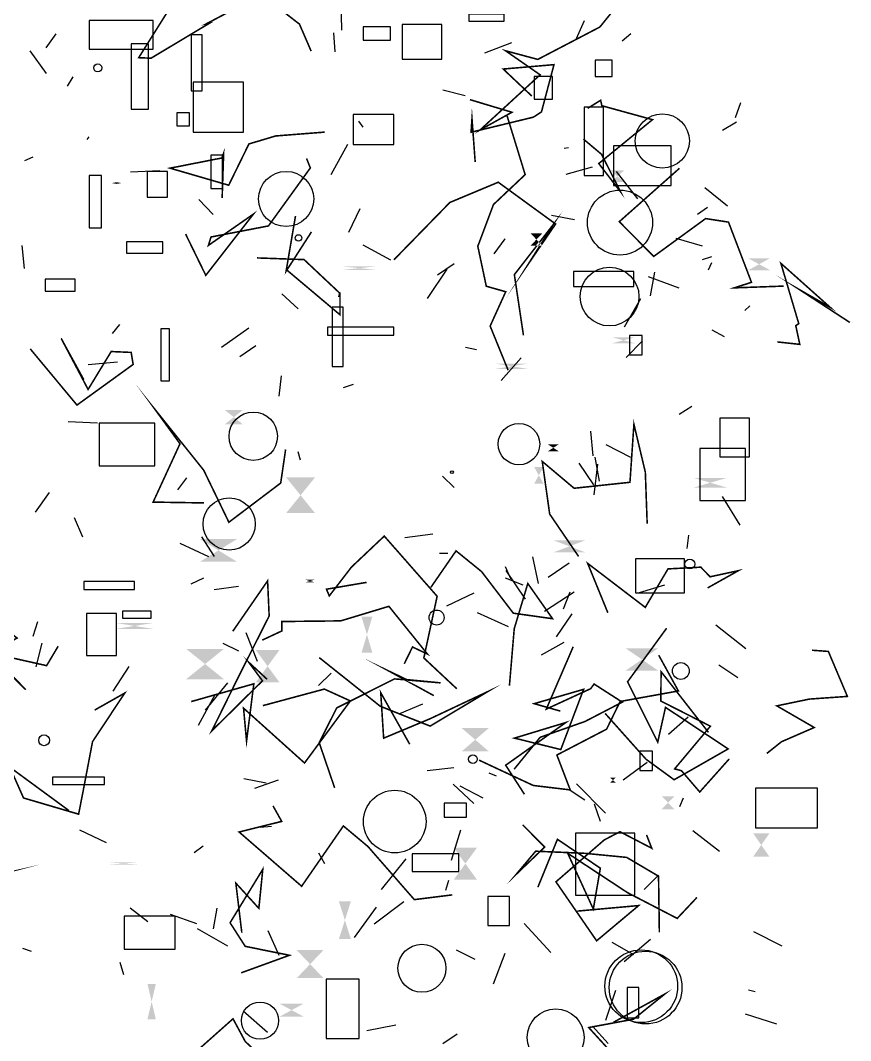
# Model space of a CAD drawing. Extents: x 39652472 to 39653357, y 39457781 to 39458681.
# Drawn here: x 39653091.6 to 39653356.1, y 39458087.5 to 39458412.7 of the extents above; entities that cross this region are included whole.
import ezdxf

# ---------------------------------------------------------------- set-up
doc = ezdxf.new("R2010")
doc.units = 0
doc.layers.get('0').update_dxf_attribs({"linetype": 'CONTINUOUS'})

msp = doc.modelspace()

# ---------------------------------------------------------------- linework, layer by layer
for p, q in [((39653194.0147, 39458409.6012), (39653193.7899, 39458419.2153)), ((39653271.2202, 39458412.6487), (39653268.6289, 39458406.8541)), ((39653099.8483, 39458404.0386), (39653102.9919, 39458408.4347)), ((39653191.3305, 39458408.8211), (39653191.7296, 39458402.7248)), ((39653283.3255, 39458406.1956), (39653286.0295, 39458408.595)), ((39653239.5787, 39458402.4113), (39653248.1981, 39458405.6809)), ((39653099.9497, 39458395.8323), (39653094.7136, 39458403.0043)), ((39653106.6399, 39458391.7621), (39653108.4364, 39458394.7558)), ((39653226.1921, 39458390.6621), (39653233.3033, 39458388.776)), ((39653321.0198, 39458386.4969), (39653319.3076, 39458381.7043)), ((39653200.8452, 39458378.7282), (39653199.4235, 39458380.645)), ((39653319.6952, 39458380.2762), (39653315.2537, 39458377.6352)), ((39653113.4324, 39458375.5816), (39653112.7416, 39458374.7366)), ((39653195.8483, 39458373.1832), (39653190.4551, 39458363.536)), ((39653264.8419, 39458372.0289), (39653266.2629, 39458372.24)), ((39653095.5568, 39458369.1595), (39653092.8812, 39458367.9876)), ((39653273.7309, 39458365.9542), (39653265.4001, 39458363.5732)), ((39653136.0671, 39458364.7757), (39653126.6662, 39458364.4131)), ((39653281.4328, 39458364.6117), (39653288.1948, 39458355.8899)), ((39653316.8351, 39458353.5634), (39653309.6877, 39458359.384)), ((39653148.4007, 39458355.6476), (39653153.0372, 39458350.864)), ((39653199.722, 39458352.6498), (39653196.0999, 39458345.0995)), ((39653310.5385, 39458353.1468), (39653307.365, 39458350.8879)), ((39653260.8172, 39458350.6949), (39653268.1733, 39458349.2276)), ((39653242.5311, 39458338.3305), (39653246.0768, 39458343.1111)), ((39653308.9279, 39458340.7732), (39653300.4683, 39458343.232)), ((39653092.0613, 39458341.017), (39653092.8246, 39458333.678)), ((39653200.7039, 39458341.2258), (39653209.5555, 39458336.3816)), ((39653308.9371, 39458336.5488), (39653311.9362, 39458337.4445)), ((39653227.446, 39458333.4856), (39653221.1963, 39458324.1075)), ((39653229.7558, 39458335.0808), (39653224.447, 39458331.5452)), ((39653311.7612, 39458335.4212), (39653310.7185, 39458333.0948)), ((39653291.6276, 39458331.1324), (39653301.4211, 39458327.44)), ((39653292.3096, 39458324.8986), (39653293.7, 39458332.4564)), ((39653180.1354, 39458320.794), (39653174.8935, 39458325.549)), ((39653193.0313, 39458324.5674), (39653193.3984, 39458326.0553)), ((39653289.2039, 39458324.0078), (39653283.9329, 39458314.9823)), ((39653323.9886, 39458321.7755), (39653322.4009, 39458320.2403)), ((39653123.2259, 39458315.8134), (39653120.8678, 39458312.9127)), ((39653155.6604, 39458308.5347), (39653164.3382, 39458314.7563)), ((39653311.9246, 39458314.1338), (39653315.7884, 39458311.9506)), ((39653289.7676, 39458310.5904), (39653284.6289, 39458305.2494)), ((39653166.6257, 39458308.9799), (39653161.5497, 39458305.4284)), ((39653236.8925, 39458307.7457), (39653233.3998, 39458308.4911)), ((39653113.2147, 39458303.0672), (39653122.5742, 39458303.845)), ((39653251.1596, 39458305.1157), (39653244.7218, 39458297.9571)), ((39653174.7212, 39458299.4301), (39653173.9755, 39458292.95)), ((39653194.5395, 39458295.7242), (39653197.6918, 39458296.7583)), ((39653301.4682, 39458287.1721), (39653305.5201, 39458289.7488)), ((39653106.8167, 39458284.8134), (39653116.1474, 39458284.4258)), ((39653274.0504, 39458273.9093), (39653273.31, 39458281.7689)), ((39653180.8169, 39458272.4862), (39653180.1433, 39458275.1382)), ((39653286.0726, 39458273.4146), (39653278.2062, 39458277.4494)), ((39653274.248, 39458264.7073), (39653269.5725, 39458271.5866)), ((39653275.4928, 39458271.2832), (39653274.3001, 39458261.5134)), ((39653276.1315, 39458265.8696), (39653274.7125, 39458273.4732)), ((39653141.7167, 39458263.0316), (39653144.671, 39458266.9324)), ((39653226.1228, 39458267.4615), (39653229.7842, 39458263.7957)), ((39653096.3637, 39458255.969), (39653100.8262, 39458262.1927)), ((39653315.1836, 39458260.94), (39653320.8387, 39458251.853)), ((39653108.743, 39458254.243), (39653111.4316, 39458248.0932)), ((39653223.0382, 39458248.8901), (39653214.0475, 39458247.7593)), ((39653304.0688, 39458244.3956), (39653304.5091, 39458248.6507)), ((39653151.6597, 39458241.6856), (39653142.5288, 39458245.9417)), ((39653153.412, 39458241.8631), (39653149.3562, 39458248.043)), ((39653227.804, 39458242.7787), (39653225.0813, 39458242.826)), ((39653254.7382, 39458241.7282), (39653256.5979, 39458233.1659)), ((39653259.753, 39458235.1958), (39653266.4185, 39458239.7945)), ((39653247.9971, 39458234.4453), (39653246.1531, 39458238.4917)), ((39653252.5428, 39458228.2082), (39653246.3112, 39458237.3677)), ((39653146.0163, 39458233.1017), (39653150.0613, 39458235.0572)), ((39653161.0404, 39458232.2415), (39653153.3786, 39458231.2323)), ((39653246.0463, 39458234.9723), (39653251.6395, 39458232.7448)), ((39653296.8317, 39458232.627), (39653288.7247, 39458230.2058)), ((39653236.0845, 39458230.134), (39653227.3547, 39458225.9842)), ((39653267.9793, 39458230.443), (39653258.6111, 39458224.2969)), ((39653264.65, 39458225.1085), (39653266.7398, 39458230.5793)), ((39653237.1428, 39458223.958), (39653246.9585, 39458219.4905)), ((39653267.3271, 39458223.5448), (39653262.3097, 39458216.1934)), ((39653095.7134, 39458216.4592), (39653097.12, 39458221.0718)), ((39653313.2097, 39458219.9867), (39653322.7334, 39458212.4404)), ((39653167.1394, 39458208.3756), (39653163.5187, 39458217.4564)), ((39653096.6155, 39458206.6306), (39653098.5057, 39458214.2285)), ((39653161.2004, 39458211.5967), (39653156.2451, 39458214.1027)), ((39653264.6803, 39458214.365), (39653257.5446, 39458210.3809)), ((39653126.1475, 39458206.7602), (39653121.0933, 39458198.9289)), ((39653314.1531, 39458207.2248), (39653320.2139, 39458203.1998)), ((39653190.5686, 39458204.5816), (39653186.5532, 39458200.7051)), ((39653157.5516, 39458201.5738), (39653150.4724, 39458192.8766)), ((39653148.3564, 39458187.9885), (39653153.6841, 39458197.8085)), ((39653219.718, 39458194.6851), (39653212.4172, 39458191.6483)), ((39653298.1255, 39458185.1942), (39653304.3313, 39458190.7431)), ((39653229.675, 39458174.3978), (39653221.172, 39458173.5049)), ((39653283.6435, 39458170.5667), (39653291.2641, 39458176.2733)), ((39653162.809, 39458171.0103), (39653169.8617, 39458169.6146)), ((39653173.6753, 39458170.5216), (39653166.1312, 39458167.8746)), ((39653243.2471, 39458171.7987), (39653240.9224, 39458172.75)), ((39653236.0138, 39458163.0163), (39653229.425, 39458169.1961)), ((39653231.6335, 39458168.6817), (39653238.9528, 39458164.8823)), ((39653271.3849, 39458164.1352), (39653266.7398, 39458167.1953)), ((39653278.0236, 39458159.9653), (39653268.7326, 39458169.3205)), ((39653301.6426, 39458162.0798), (39653302.8127, 39458164.8911)), ((39653274.3844, 39458162.9886), (39653276.3308, 39458157.3977)), ((39653110.4525, 39458154.6953), (39653118.9468, 39458150.6297)), ((39653167.9617, 39458155.4963), (39653171.6075, 39458155.8817)), ((39653231.8435, 39458154.6128), (39653228.8866, 39458144.8979)), ((39653305.7932, 39458154.404), (39653314.345, 39458147.8624)), ((39653149.8112, 39458149.4913), (39653146.938, 39458147.3302)), ((39653188.6139, 39458143.8345), (39653186.7064, 39458147.2763)), ((39653214.4043, 39458145.4559), (39653206.4906, 39458135.6395)), ((39653228.025, 39458138.5468), (39653227.0572, 39458135.3132)), ((39653294.926, 39458140.1942), (39653290.3704, 39458135.6904)), ((39653204.2983, 39458124.749), (39653213.8063, 39458131.7711)), ((39653132.1519, 39458125.3268), (39653126.5906, 39458129.6791)), ((39653153.1635, 39458123.1363), (39653154.2792, 39458129.7206)), ((39653198.0224, 39458120.3854), (39653205.0184, 39458130.0426)), ((39653147.7787, 39458124.6971), (39653139.4567, 39458127.6674)), ((39653252.1361, 39458124.7984), (39653260.6016, 39458115.5278)), ((39653147.9291, 39458123.2504), (39653157.6162, 39458117.6722)), ((39653174.0655, 39458114.5903), (39653170.5633, 39458122.4376)), ((39653325.1953, 39458122.2939), (39653334.1783, 39458117.7225)), ((39653280.0768, 39458118.8041), (39653286.9335, 39458114.9095)), ((39653292.2932, 39458119.6713), (39653283.9393, 39458112.5569)), ((39653092.2606, 39458116.8989), (39653095.0059, 39458116.0044)), ((39653236.4492, 39458113.3387), (39653230.5204, 39458116.337)), ((39653245.9847, 39458115.2636), (39653242.1818, 39458105.5129)), ((39653124.5326, 39458108.401), (39653123.4226, 39458112.3994)), ((39653281.1832, 39458103.4491), (39653278.0136, 39458093.922)), ((39653323.6044, 39458103.6766), (39653325.6743, 39458103.0905)), ((39653162.5797, 39458096.9783), (39653170.3711, 39458090.1511)), ((39653322.5278, 39458095.9782), (39653332.5212, 39458092.8562)), ((39653201.9832, 39458090.6789), (39653211.1731, 39458092.4733)), ((39653230.7818, 39458089.5016), (39653226.2139, 39458086.4301)), ((39653278.8104, 39458086.5948), (39653273.8903, 39458092.1009))]:
    msp.add_line(p, q)
at = {"const_width": 0.5}
for points in [[(39653234.8327, 39458387.4799), (39653248.1942, 39458383.4604), (39653238.0819, 39458377.8459), (39653257.175, 39458395.4021), (39653246.1623, 39458403.0684), (39653256.4382, 39458400.3131), (39653276.2199, 39458410.6433), (39653288.5015, 39458425.8641)], [(39653140.1657, 39458418.206), (39653129.2892, 39458400.8601), (39653133.2152, 39458400.6933), (39653151.817, 39458411.841), (39653150.8028, 39458411.6452), (39653168.4287, 39458420.9205), (39653180.5067, 39458411.5617), (39653184.2307, 39458402.9455)], [(39653254.519, 39458388.6408), (39653245.4143, 39458397.2445), (39653261.593, 39458398.6405), (39653257.6125, 39458383.5844), (39653255.0339, 39458381.8953), (39653235.1827, 39458377.0818), (39653235.4714, 39458381.4623), (39653236.49, 39458367.6362)], [(39653270.9803, 39458374.9087), (39653276.753, 39458370.0466), (39653282.7734, 39458358.1364), (39653275.8613, 39458367.107), (39653292.976, 39458381.1036), (39653276.8586, 39458385.5382), (39653276.4582, 39458387.2843), (39653272.3385, 39458384.7211)], [(39653246.9937, 39458301.1915), (39653241.2572, 39458315.2942), (39653246.2148, 39458326.235), (39653240.0268, 39458327.9952), (39653237.3275, 39458340.7447), (39653242.3148, 39458354.0429), (39653252.4149, 39458363.5785), (39653246.6516, 39458382.3117)], [(39653188.5143, 39458377.1282), (39653172.9546, 39458375.9105), (39653164.4063, 39458373.3601), (39653157.9646, 39458360.1982), (39653139.2829, 39458365.635), (39653155.7672, 39458368.8809), (39653156.3542, 39458370.4606), (39653155.8778, 39458356.1349)], [(39653144.2272, 39458344.6383), (39653150.6637, 39458331.467), (39653165.8577, 39458351.0076), (39653151.503, 39458341.0182), (39653152.3293, 39458343.6936), (39653170.6308, 39458347.221), (39653183.9773, 39458365.7174), (39653182.764, 39458368.728)], [(39653334.769, 39458328.0339), (39653319.0204, 39458327.4738), (39653324.5136, 39458329.2381), (39653317.1941, 39458348.4337), (39653309.9116, 39458349.5641), (39653293.3749, 39458337.4986), (39653282.3968, 39458348.5703), (39653301.5914, 39458365.6127)], [(39653251.8681, 39458312.3248), (39653248.9714, 39458331.6972), (39653261.3704, 39458347.671), (39653253.6834, 39458335.4844), (39653262.116, 39458347.8331), (39653243.8357, 39458361.1504), (39653228.4292, 39458354.7027), (39653210.6151, 39458336.4376)], [(39653179.2451, 39458350.3995), (39653176.2559, 39458332.8031), (39653184.3347, 39458345.3202), (39653176.4954, 39458333.1492), (39653193.4163, 39458318.8965), (39653193.4094, 39458325.7235), (39653181.9751, 39458336.4816), (39653166.9825, 39458337.0207)], [(39653332.7443, 39458310.234), (39653339.9068, 39458309.4519), (39653338.6299, 39458315.4119), (39653339.58, 39458316.052), (39653333.8895, 39458335.2832), (39653349.6003, 39458321.2522), (39653339.9071, 39458326.8464), (39653355.8369, 39458316.4478)], [(39653111.7836, 39458298.2256), (39653104.5809, 39458311.3715), (39653113.1682, 39458295.0938), (39653120.5345, 39458307.1741), (39653126.8819, 39458306.888), (39653127.5265, 39458303.0601), (39653109.6249, 39458290.0969), (39653094.7504, 39458308.0027)], [(39653150.1273, 39458258.9045), (39653133.8866, 39458259.161), (39653142.4438, 39458277.7562), (39653134.628, 39458288.5216), (39653149.9977, 39458269.3397), (39653158.0211, 39458252.7411), (39653174.5313, 39458265.2393), (39653176.0971, 39458275.9447)], [(39653291.2841, 39458252.2775), (39653290.7019, 39458268.6917), (39653287.0615, 39458283.9916), (39653285.8025, 39458265.4805), (39653268.0049, 39458263.5778), (39653257.862, 39458272.1241), (39653260.2236, 39458255.3512), (39653269.4153, 39458241.8569)], [(39653230.6025, 39458199.6689), (39653220.1303, 39458209.4644), (39653224.3696, 39458229.1356), (39653207.5225, 39458248.3297), (39653197.0475, 39458238.412), (39653190.0086, 39458229.2531), (39653189.1069, 39458231.385), (39653201.8841, 39458233.5718)], [(39653222.3337, 39458231.9273), (39653230.3912, 39458243.6166), (39653238.5192, 39458237.0163), (39653248.6441, 39458223.7401), (39653261.1361, 39458221.9835), (39653253.2513, 39458233.2137), (39653248.9278, 39458218.772), (39653247.4048, 39458200.6717)], [(39653278.749, 39458223.8928), (39653272.3316, 39458239.6248), (39653290.6762, 39458225.5944), (39653297.9205, 39458237.8684), (39653308.357, 39458238.414), (39653311.3445, 39458235.3539), (39653320.3473, 39458237.2982), (39653310.5511, 39458231.807)], [(39653170.2342, 39458202.6426), (39653164.3297, 39458208.113), (39653168.7242, 39458202.1894), (39653152.5823, 39458186.2183), (39653161.3266, 39458203.9591), (39653170.8555, 39458222.8598), (39653170.3555, 39458234.0446), (39653159.2661, 39458217.9774)], [(39653071.1231, 39458205.4387), (39653090.5463, 39458215.8045), (39653071.8694, 39458230.5283), (39653080.7612, 39458212.1433), (39653093.3223, 39458199.3575), (39653081.1312, 39458211.2509), (39653099.9537, 39458207.0178), (39653103.6376, 39458213.2235)], [(39653213.8862, 39458207.5951), (39653216.5207, 39458212.9678), (39653221.279, 39458210.7103), (39653208.9939, 39458225.9366), (39653193.6672, 39458221.2948), (39653174.9113, 39458221.0832), (39653174.8681, 39458218.0671), (39653168.642, 39458215.1559)], [(39653297.4808, 39458218.9542), (39653285.0375, 39458201.8671), (39653294.6517, 39458182.648), (39653297.1208, 39458193.7173), (39653317.0844, 39458180.4662), (39653299.8703, 39458170.6357), (39653290.9294, 39458177.1666), (39653277.8696, 39458191.8134)], [(39653267.7156, 39458213.0415), (39653259.1497, 39458193.1663), (39653273.2743, 39458199.6723), (39653274.368, 39458201.1566), (39653283.3562, 39458195.3809), (39653271.5065, 39458189.2284), (39653257.1839, 39458184.1714), (39653248.9009, 39458173.9992)], [(39653191.7131, 39458168.0568), (39653186.7931, 39458182.4562), (39653192.3717, 39458193.5325), (39653210.7907, 39458202.7989), (39653225.4534, 39458201.5332), (39653214.6781, 39458202.562), (39653209.1529, 39458205.2096), (39653223.3253, 39458197.4576)], [(39653186.8221, 39458209.5649), (39653206.2471, 39458194.0746), (39653222.148, 39458187.74), (39653240.4655, 39458198.7338), (39653222.0929, 39458190.078), (39653207.3293, 39458183.8979), (39653206.3986, 39458198.3994), (39653215.6272, 39458181.9619)], [(39653294.9564, 39458210.3616), (39653301.2353, 39458198.9459), (39653282.6704, 39458195.5909), (39653278.3558, 39458186.7635), (39653262.5174, 39458178.5201), (39653266.7665, 39458167.401), (39653254.9876, 39458168.8141), (39653237.7296, 39458176.8823)], [(39653329.4053, 39458179.029), (39653334.0895, 39458182.7635), (39653344.5041, 39458187.2949), (39653332.5884, 39458194.1965), (39653342.957, 39458196.3553), (39653355.0712, 39458197.2127), (39653349.0064, 39458211.5532), (39653343.807, 39458211.929)], [(39653317.435, 39458177.2913), (39653308.029, 39458166.7375), (39653302.2003, 39458173.532), (39653300.0313, 39458174.1015), (39653311.4258, 39458187.7115), (39653295.6291, 39458195.7334), (39653295.7237, 39458205.085), (39653310.8094, 39458185.7423)], [(39653146.0377, 39458195.5671), (39653165.9623, 39458201.2238), (39653163.6482, 39458182.9226), (39653162.6895, 39458193.4743), (39653182.1211, 39458175.9777), (39653196.7261, 39458195.7722), (39653188.4367, 39458199.5463), (39653168.8672, 39458194.2754)], [(39653252.1797, 39458166.0088), (39653246.2105, 39458175.2689), (39653265.3701, 39458188.8863), (39653249.0153, 39458183.912), (39653263.7662, 39458180.2634), (39653271.0308, 39458199.4671), (39653255.2831, 39458194.8973), (39653263.6232, 39458192.5289)], [(39653115.2762, 39458192.8612), (39653124.8523, 39458198.2789), (39653114.5748, 39458182.7556), (39653111.867, 39458168.4773), (39653110.1486, 39458159.662), (39653092.5954, 39458164.8279), (39653088.2412, 39458174.6325), (39653107.0275, 39458160.8308)], [(39653229.1773, 39458133.9265), (39653217.105, 39458132.4168), (39653202.3282, 39458149.3432), (39653194.4994, 39458155.9038), (39653181.1973, 39458136.6808), (39653161.2716, 39458153.979), (39653174.8526, 39458157.3574), (39653172.0839, 39458162.3049)], [(39653055.9022, 39458140.9129), (39653055.5995, 39458139.801), (39653069.1952, 39458136.929), (39653085.6588, 39458140.6149), (39653074.6903, 39458137.7063), (39653059.5836, 39458155.9921), (39653078.547, 39458153.5479), (39653077.0709, 39458143.3861)], [(39653295.1604, 39458122.0161), (39653294.9059, 39458139.885), (39653284.7519, 39458145.8781), (39653271.4142, 39458147.1825), (39653255.754, 39458147.8578), (39653249.5314, 39458140.4538), (39653258.6406, 39458149.1918), (39653251.6224, 39458156.2559)], [(39653291.086, 39458153.0428), (39653292.741, 39458148.7984), (39653282.5929, 39458154.0701), (39653277.5856, 39458151.4289), (39653262.218, 39458138.0905), (39653275.1782, 39458119.2892), (39653288.5721, 39458130.5242), (39653269.0113, 39458128.7558)], [(39653256.462, 39458136.3713), (39653262.6905, 39458151.6367), (39653276.3622, 39458142.4516), (39653274.1256, 39458129.3917), (39653265.9733, 39458147.1858), (39653285.046, 39458134.6223), (39653300.8479, 39458126.4283), (39653307.1279, 39458133.0986)], [(39653161.9575, 39458109.0802), (39653177.3077, 39458114.6676), (39653163.2221, 39458117.521), (39653158.4023, 39458125.047), (39653168.8209, 39458142.0818), (39653167.5724, 39458129.6435), (39653160.238, 39458137.6798), (39653162.14, 39458121.8743)], [(39653294.3877, 39458055.1131), (39653303.0913, 39458074.8354), (39653290.2745, 39458060.6696), (39653285.2192, 39458077.8454), (39653272.661, 39458091.6299), (39653286.9215, 39458094.2836), (39653296.9208, 39458102.3259), (39653280.491, 39458093.2716)], [(39653151.3339, 39458083.0092), (39653140.4781, 39458063.4698), (39653140.4647, 39458079.8405), (39653144.6352, 39458081.3372), (39653159.3427, 39458094.4242), (39653163.2474, 39458087.1667), (39653172.0437, 39458078.9995), (39653166.049, 39458069.6853)]]:
    msp.add_lwpolyline(points, dxfattribs=at)
for centre, radius in [((39653116.257, 39458397.6153), 1.2824), ((39653296.0883, 39458374.3167), 8.6304), ((39653176.2539, 39458355.8177), 8.7898), ((39653282.6271, 39458348.2712), 10.3603), ((39653180.2282, 39458343.3839), 1.0466), ((39653279.283, 39458324.6992), 9.3752), ((39653165.788, 39458280.155), 7.7147), ((39653250.43, 39458277.651), 6.6053), ((39653229.0805, 39458268.7199), 0.4542), ((39653158.113, 39458252.174), 8.3202), ((39653304.871, 39458239.3975), 1.5634), ((39653224.1998, 39458222.3591), 2.3984), ((39653301.9925, 39458205.3212), 2.6786), ((39653099.1488, 39458183.2157), 1.7248), ((39653235.7855, 39458177.1628), 1.3739), ((39653210.8617, 39458157.3131), 9.9799), ((39653219.5272, 39458110.5196), 7.6522), ((39653289.4051, 39458104.7932), 11.5845), ((39653290.784, 39458104.3621), 11.5918), ((39653167.9372, 39458093.8287), 5.9432), ((39653262.1445, 39458088.4886), 9.0661)]:
    msp.add_circle(centre, radius)
for points in [[(39653279.5579, 39458361.1771), (39653283.9731, 39458361.1771), (39653283.9731, 39458364.9339), (39653279.5579, 39458364.9339)], [(39653120.696, 39458360.5988), (39653123.827, 39458360.5988), (39653123.827, 39458361.1342), (39653120.696, 39458361.1342)], [(39653254.1765, 39458340.9701), (39653257.8288, 39458340.9701), (39653257.8288, 39458344.8094), (39653254.1765, 39458344.8094)], [(39653323.4584, 39458333.1081), (39653330.438, 39458333.1081), (39653330.438, 39458336.9041), (39653323.4584, 39458336.9041)], [(39653194.3011, 39458333.1911), (39653204.8773, 39458333.1911), (39653204.8773, 39458334.3114), (39653194.3011, 39458334.3114)], [(39653280.0995, 39458309.8164), (39653287.3615, 39458309.8164), (39653287.3615, 39458311.7074), (39653280.0995, 39458311.7074)], [(39653242.9084, 39458301.6198), (39653253.345, 39458301.6198), (39653253.345, 39458303.3194), (39653242.9084, 39458303.3194)], [(39653156.6822, 39458283.9114), (39653162.5171, 39458283.9114), (39653162.5171, 39458288.5773), (39653156.6822, 39458288.5773)], [(39653259.5786, 39458275.3366), (39653263.1673, 39458275.3366), (39653263.1673, 39458277.6097), (39653259.5786, 39458277.6097)], [(39653255.2689, 39458265.0285), (39653258.2606, 39458265.0285), (39653258.2606, 39458270.3639), (39653255.2689, 39458270.3639)], [(39653176.2395, 39458255.6375), (39653185.4763, 39458255.6375), (39653185.4763, 39458267.0534), (39653176.2395, 39458267.0534)], [(39653306.0874, 39458263.7907), (39653316.7015, 39458263.7907), (39653316.7015, 39458266.8866), (39653306.0874, 39458266.8866)], [(39653148.8462, 39458240.1738), (39653160.5693, 39458240.1738), (39653160.5693, 39458247.3474), (39653148.8462, 39458247.3474)], [(39653261.4289, 39458243.147), (39653271.5936, 39458243.147), (39653271.5936, 39458246.9813), (39653261.4289, 39458246.9813)], [(39653182.2707, 39458233.5525), (39653185.4538, 39458233.5525), (39653185.4538, 39458234.4356), (39653182.2707, 39458234.4356)], [(39653200.2905, 39458211.1973), (39653203.7203, 39458211.1973), (39653203.7203, 39458222.6204), (39653200.2905, 39458222.6204)], [(39653122.1205, 39458218.7496), (39653133.7927, 39458218.7496), (39653133.7927, 39458220.6075), (39653122.1205, 39458220.6075)], [(39653284.3928, 39458205.4295), (39653294.814, 39458205.4295), (39653294.814, 39458212.5628), (39653284.3928, 39458212.5628)], [(39653144.3865, 39458202.6967), (39653156.4518, 39458202.6967), (39653156.4518, 39458212.3667), (39653144.3865, 39458212.3667)], [(39653166.5675, 39458201.6505), (39653174.1652, 39458201.6505), (39653174.1652, 39458212.0283), (39653166.5675, 39458212.0283)], [(39653232.1636, 39458179.672), (39653240.8582, 39458179.672), (39653240.8582, 39458187.1187), (39653232.1636, 39458187.1187)], [(39653279.4823, 39458169.7204), (39653281.2767, 39458169.7204), (39653281.2767, 39458171.3181), (39653279.4823, 39458171.3181)], [(39653295.8906, 39458161.2186), (39653299.9825, 39458161.2186), (39653299.9825, 39458165.3948), (39653295.8906, 39458165.3948)], [(39653325.0607, 39458146.135), (39653330.2121, 39458146.135), (39653330.2121, 39458153.5256), (39653325.0607, 39458153.5256)], [(39653229.6956, 39458138.8265), (39653237.027, 39458138.8265), (39653237.027, 39458148.9326), (39653229.6956, 39458148.9326)], [(39653120.0139, 39458143.6024), (39653128.9372, 39458143.6024), (39653128.9372, 39458144.2819), (39653120.0139, 39458144.2819)], [(39653193.061, 39458119.8295), (39653196.9, 39458119.8295), (39653196.9, 39458131.8874), (39653193.061, 39458131.8874)], [(39653179.6325, 39458107.3849), (39653188.1532, 39458107.3849), (39653188.1532, 39458116.3123), (39653179.6325, 39458116.3123)], [(39653132.0903, 39458094.2902), (39653134.7445, 39458094.2902), (39653134.7445, 39458105.49), (39653132.0903, 39458105.49)], [(39653174.1708, 39458095.1083), (39653181.8353, 39458095.1083), (39653181.8353, 39458099.2397), (39653174.1708, 39458099.2397)]]:
    msp.add_solid(points)
for points in [[(39653234.4481, 39458412.4627), (39653245.6751, 39458412.4627), (39653245.6751, 39458414.7299), (39653234.4481, 39458414.7299)], [(39653113.4805, 39458403.6076), (39653133.907, 39458403.6076), (39653133.907, 39458412.7477), (39653113.4805, 39458412.7477)], [(39653213.2058, 39458400.4247), (39653225.854, 39458400.4247), (39653225.854, 39458411.4675), (39653213.2058, 39458411.4675)], [(39653145.9529, 39458390.3176, 19730366.2), (39653149.4999, 39458390.3176, 19730366.2), (39653149.4999, 39458408.1581, 19730366.2), (39653145.9529, 39458408.1581, 19730366.2)], [(39653200.8429, 39458406.4708, 19730366.2), (39653209.4884, 39458406.4708, 19730366.2), (39653209.4884, 39458410.74, 19730366.2), (39653200.8429, 39458410.74, 19730366.2)], [(39653126.847, 39458384.4873), (39653132.4052, 39458384.4873), (39653132.4052, 39458405.2688), (39653126.847, 39458405.2688)], [(39653274.6638, 39458394.897, 19730366.2), (39653280.1575, 39458394.897, 19730366.2), (39653280.1575, 39458400.0597, 19730366.2), (39653274.6638, 39458400.0597, 19730366.2)], [(39653255.2343, 39458387.5931, 19730366.2), (39653261.1559, 39458387.5931, 19730366.2), (39653261.1559, 39458394.8551, 19730366.2), (39653255.2343, 39458394.8551, 19730366.2)], [(39653146.6585, 39458377.1057), (39653162.6896, 39458377.1057), (39653162.6896, 39458393.0389), (39653146.6585, 39458393.0389)], [(39653271.1668, 39458363.3094, 19730366.2), (39653277.3878, 39458363.3094, 19730366.2), (39653277.3878, 39458385.1343, 19730366.2), (39653271.1668, 39458385.1343, 19730366.2)], [(39653141.4399, 39458379.1514, 19730366.2), (39653145.439, 39458379.1514, 19730366.2), (39653145.439, 39458383.2748, 19730366.2), (39653141.4399, 39458383.2748, 19730366.2)], [(39653197.6472, 39458373.1382), (39653210.6086, 39458373.1382), (39653210.6086, 39458382.696), (39653197.6472, 39458382.696)], [(39653280.5667, 39458360.115), (39653298.8785, 39458360.115), (39653298.8785, 39458372.762), (39653280.5667, 39458372.762)], [(39653152.311, 39458359.1424, 19730366.2), (39653156.0115, 39458359.1424, 19730366.2), (39653156.0115, 39458369.833, 19730366.2), (39653152.311, 39458369.833, 19730366.2)], [(39653113.5127, 39458346.6107, 19730366.2), (39653117.4877, 39458346.6107, 19730366.2), (39653117.4877, 39458363.3469, 19730366.2), (39653113.5127, 39458363.3469, 19730366.2)], [(39653131.942, 39458356.425, 19730366.2), (39653138.5097, 39458356.425, 19730366.2), (39653138.5097, 39458364.6086, 19730366.2), (39653131.942, 39458364.6086, 19730366.2)], [(39653125.3536, 39458338.5553), (39653137.004, 39458338.5553), (39653137.004, 39458342.0967), (39653125.3536, 39458342.0967)], [(39653099.5142, 39458326.4538), (39653109.0132, 39458326.4538), (39653109.0132, 39458330.2478), (39653099.5142, 39458330.2478)], [(39653267.8587, 39458327.8925), (39653286.9837, 39458327.8925), (39653286.9837, 39458332.6861), (39653267.8587, 39458332.6861)], [(39653190.9656, 39458302.3862), (39653194.4297, 39458302.3862), (39653194.4297, 39458321.3427), (39653190.9656, 39458321.3427)], [(39653136.3785, 39458297.8545), (39653139.0948, 39458297.8545), (39653139.0948, 39458314.3925), (39653136.3785, 39458314.3925)], [(39653189.4522, 39458312.3965), (39653210.5731, 39458312.3965), (39653210.5731, 39458314.9648), (39653189.4522, 39458314.9648)], [(39653285.6934, 39458306.1519), (39653289.6565, 39458306.1519), (39653289.6565, 39458312.2667), (39653285.6934, 39458312.2667)], [(39653116.6501, 39458270.7538, 19730366.2), (39653134.4199, 39458270.7538, 19730366.2), (39653134.4199, 39458284.2958, 19730366.2), (39653116.6501, 39458284.2958, 19730366.2)], [(39653314.4483, 39458273.6421, 19730366.2), (39653323.8523, 39458273.6421, 19730366.2), (39653323.8523, 39458285.8742, 19730366.2), (39653314.4483, 39458285.8742, 19730366.2)], [(39653308.0277, 39458259.7024), (39653322.6316, 39458259.7024), (39653322.6316, 39458276.267), (39653308.0277, 39458276.267)], [(39653287.6106, 39458230.1992, 19730366.2), (39653303.2207, 39458230.1992, 19730366.2), (39653303.2207, 39458241.0484, 19730366.2), (39653287.6106, 39458241.0484, 19730366.2)], [(39653111.8569, 39458231.2503), (39653127.9361, 39458231.2503), (39653127.9361, 39458233.8005), (39653111.8569, 39458233.8005)], [(39653112.6225, 39458210.2851, 19730366.2), (39653122.2401, 39458210.2851, 19730366.2), (39653122.2401, 39458223.6145, 19730366.2), (39653112.6225, 39458223.6145, 19730366.2)], [(39653124.0996, 39458222.1083), (39653133.2287, 39458222.1083), (39653133.2287, 39458224.409), (39653124.0996, 39458224.409)], [(39653288.9202, 39458173.5365), (39653292.933, 39458173.5365), (39653292.933, 39458179.7186), (39653288.9202, 39458179.7186)], [(39653101.8441, 39458169.1728), (39653118.4462, 39458169.1728), (39653118.4462, 39458171.4944), (39653101.8441, 39458171.4944)], [(39653325.8081, 39458155.3215), (39653345.5136, 39458155.3215), (39653345.5136, 39458167.9634), (39653325.8081, 39458167.9634)], [(39653226.6014, 39458158.6759, 19730366.2), (39653233.7, 39458158.6759, 19730366.2), (39653233.7, 39458163.2022, 19730366.2), (39653226.6014, 39458163.2022, 19730366.2)], [(39653268.4656, 39458133.8306, 19730366.2), (39653287.3823, 39458133.8306, 19730366.2), (39653287.3823, 39458153.5695, 19730366.2), (39653268.4656, 39458153.5695, 19730366.2)], [(39653216.3998, 39458141.3532), (39653231.3023, 39458141.3532), (39653231.3023, 39458146.9744), (39653216.3998, 39458146.9744)], [(39653240.4898, 39458124.2026), (39653247.4593, 39458124.2026), (39653247.4593, 39458133.4654), (39653240.4898, 39458133.4654)], [(39653124.6778, 39458116.6451), (39653140.9138, 39458116.6451), (39653140.9138, 39458127.1163), (39653124.6778, 39458127.1163)], [(39653188.9902, 39458088.0848), (39653199.4978, 39458088.0848), (39653199.4978, 39458107.0089), (39653188.9902, 39458107.0089)], [(39653284.9238, 39458094.6998), (39653288.6497, 39458094.6998), (39653288.6497, 39458104.4481), (39653284.9238, 39458104.4481)]]:
    msp.add_3dface(points)

doc.saveas('drawing.dxf')
